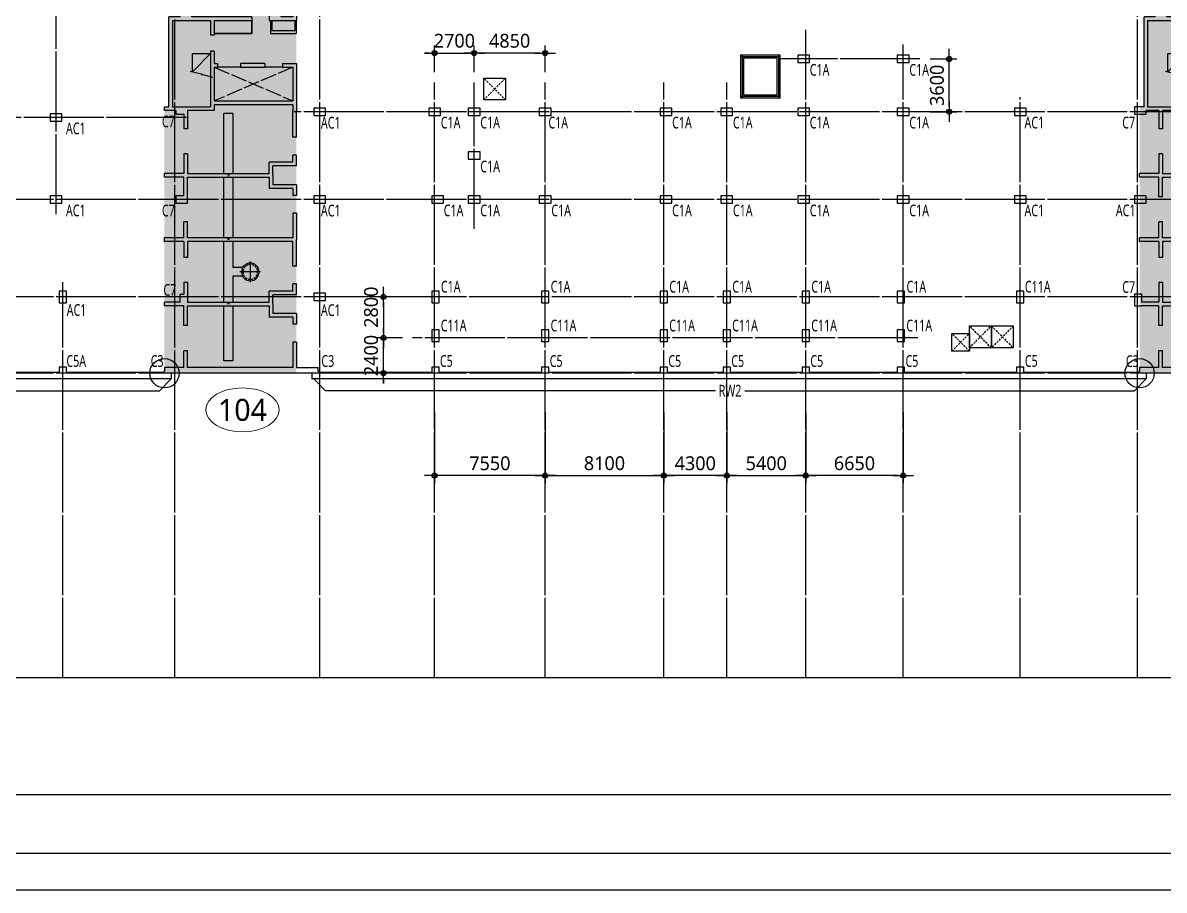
# Model space of a CAD drawing. Header units: millimetres. Extents: x 231380 to 990673, y -319231 to 132826.
# Drawn here: x 838818 to 916770, y -91174 to -31945 of the extents above; entities that cross this region are included whole.
import ezdxf
from ezdxf.enums import TextEntityAlignment as Align

# ---------------------------------------------------------------- set-up
doc = ezdxf.new("R2010")
doc.units = ezdxf.units.MM
doc.header["$LTSCALE"] = 91
for name, pattern in [('XS-지하주차장$0$CEN', [62, 60, -1, 0, -1]), ('XS-지하주차장$0$DDOT', [14, 12, -1, 0, -1]), ('XS-지하주차장$0$HID', [2.3, 1.5, -0.8])]:
    doc.linetypes.add(name, pattern=pattern)
doc.layers.get('Defpoints').update_dxf_attribs({"color": 145})
for name, color, linetype in [('252', 252, 'Continuous'), ('DIM', 7, 'Continuous'), ('LEADER', 7, 'Continuous'), ('NAME-C', 1, 'Continuous'), ('NAME-W', 2, 'Continuous'), ('XS-지하주차장$0$CEN-P', 14, 'XS-지하주차장$0$CEN'), ('XS-지하주차장$0$COL', 2, 'Continuous'), ('XS-지하주차장$0$EL7', 7, 'Continuous'), ('XS-지하주차장$0$FP-CORE', 8, 'Continuous'), ('XS-지하주차장$0$OPEN', 9, 'XS-지하주차장$0$DDOT'), ('XS-지하주차장$0$STEEL', 9, 'Continuous'), ('XS-지하주차장$0$W1', 2, 'Continuous'), ('XS-지하주차장$0$W2', 9, 'Continuous'), ('XS-지하주차장$0$집수정', 21, 'Continuous'), ('XS-지하주차장$0$집수정-영구', 1, 'Continuous'), ('XS-지하주차장$0$집수정-우수', 6, 'Continuous'), ('XS-지하주차장$0$집수정-주동', 21, 'Continuous'), ('XS-지하주차장$0$트렌치-주동', 21, 'Continuous')]:
    doc.layers.add(name, color=color, linetype=linetype)
for name, color, linetype, plot in [('DEFPOINT', 144, 'Continuous', False), ('XS-지하주차장$0$DEFPOINT', 144, 'Continuous', False), ('XS-지하주차장$0$POINT', 165, 'Continuous', False)]:
    doc.layers.add(name, color=color, linetype=linetype, plot=plot)
doc.layers.add('TEXT', color=3, linetype='Continuous', lineweight=9)
doc.styles.add('XS-지하주차장$0$맑은고딕', font='malgun.ttf')
doc.styles.add('맑은고딕', font='malgun.ttf')
doc.dimstyles.new('DIM_350', dxfattribs={"dimscale": 350, "dimtxt": 2.7, "dimasz": 1, "dimexe": 1.5, "dimexo": 2, "dimgap": 1, "dimtad": 1, "dimdec": 0, "dimzin": 0, "dimdsep": 46, "dimtxsty": '맑은고딕', "dimblk1": 'DIMDOT', "dimblk2": 'DIMDOT', "dimsah": 1, "dimcen": 0.09, "dimdle": 2, "dimclrd": 7, "dimclre": 7, "dimclrt": 3, "dimadec": 0, "dimazin": 0, "dimtfac": 1, "dimtdec": 0, "dimtix": 1, "dimtmove": 2, "dimatfit": 3, "dimldrblk": 'DIMDOT', "dimfxl": 0, "dimtolj": 1, "dimtzin": 0, "dimarcsym": 0})

# ---------------------------------------------------------------- blocks, each defined once
blk = doc.blocks.new('DIMDOT')
at = {"layer": 'DIM', "linetype": 'Continuous'}
blk.add_line((-2, 0), (2, 0), dxfattribs=at)
for radius in [0.5, 0.25]:
    blk.add_circle((0, 0), radius, dxfattribs=at)
blk = doc.blocks.new('*D343')
at = {"layer": 'Defpoints', "color": 0, "transparency": 16777216}
for p in [(874493, -57864), (882593, -57864), (882593, -62864)]:
    blk.add_point(p, dxfattribs=at)
at = {"layer": 'DIM', "color": 7, "lineweight": -2, "transparency": 16777216}
for p, q in [((874493, -58564), (874493, -63389)), ((882593, -58564), (882593, -63389)), ((874843, -62864), (882243, -62864))]:
    blk.add_line(p, q, dxfattribs=at)
at = {"layer": 'DIM', "color": 7, "lineweight": -2, "transparency": 16777216, "xscale": 350, "yscale": 350, "zscale": 350, "rotation": 180}
blk.add_blockref('DIMDOT', (874493, -62864), dxfattribs=at)
at = {"layer": 'DIM', "color": 7, "lineweight": -2, "transparency": 16777216, "xscale": 350, "yscale": 350, "zscale": 350}
blk.add_blockref('DIMDOT', (882593, -62864), dxfattribs=at)
at = {"layer": 'DIM', "color": 3, "transparency": 16777216, "insert": (878543, -62023), "char_height": 945, "attachment_point": 5, "style": '맑은고딕'}
blk.add_mtext('\\A1;8100', dxfattribs=at)
blk = doc.blocks.new('*D344')
at = {"layer": 'Defpoints', "color": 0, "transparency": 16777216}
for p in [(866943, -57864), (874493, -57864), (866943, -62864)]:
    blk.add_point(p, dxfattribs=at)
at = {"layer": 'DIM', "color": 7, "lineweight": -2, "transparency": 16777216}
for p, q in [((866943, -58564), (866943, -63389)), ((874493, -58564), (874493, -63389)), ((874143, -62864), (867293, -62864))]:
    blk.add_line(p, q, dxfattribs=at)
at = {"layer": 'DIM', "color": 7, "lineweight": -2, "transparency": 16777216, "xscale": 350, "yscale": 350, "zscale": 350}
for p, rotation in [((866943, -62864), 179.9999999933299), ((874493, -62864), 359.9999999933299)]:
    blk.add_blockref('DIMDOT', p, dxfattribs=dict(at, rotation=rotation))
at = {"layer": 'DIM', "color": 3, "transparency": 16777216, "insert": (870718, -62026), "char_height": 945, "attachment_point": 5, "rotation": 360, "style": '맑은고딕'}
blk.add_mtext('\\A1;7550', dxfattribs=at)
blk = doc.blocks.new('*D345')
at = {"layer": 'Defpoints', "color": 0, "transparency": 16777216}
for p in [(882593, -57864), (886893, -57864), (882593, -62864)]:
    blk.add_point(p, dxfattribs=at)
at = {"layer": 'DIM', "color": 7, "lineweight": -2, "transparency": 16777216}
for p, q in [((882593, -58564), (882593, -63389)), ((886893, -58564), (886893, -63389)), ((886543, -62864), (882943, -62864))]:
    blk.add_line(p, q, dxfattribs=at)
at = {"layer": 'DIM', "color": 7, "lineweight": -2, "transparency": 16777216, "xscale": 350, "yscale": 350, "zscale": 350, "rotation": 180}
blk.add_blockref('DIMDOT', (882593, -62864), dxfattribs=at)
at = {"layer": 'DIM', "color": 7, "lineweight": -2, "transparency": 16777216, "xscale": 350, "yscale": 350, "zscale": 350}
blk.add_blockref('DIMDOT', (886893, -62864), dxfattribs=at)
at = {"layer": 'DIM', "color": 3, "transparency": 16777216, "insert": (884743, -62026), "char_height": 945, "attachment_point": 5, "style": '맑은고딕'}
blk.add_mtext('\\A1;4300', dxfattribs=at)
blk = doc.blocks.new('*D346')
at = {"layer": 'Defpoints', "color": 0, "transparency": 16777216}
for p in [(886893, -57864), (892293, -57864), (892293, -62864)]:
    blk.add_point(p, dxfattribs=at)
at = {"layer": 'DIM', "color": 7, "lineweight": -2, "transparency": 16777216}
for p, q in [((886893, -58564), (886893, -63389)), ((892293, -58564), (892293, -63389)), ((887243, -62864), (891943, -62864))]:
    blk.add_line(p, q, dxfattribs=at)
at = {"layer": 'DIM', "color": 7, "lineweight": -2, "transparency": 16777216, "xscale": 350, "yscale": 350, "zscale": 350, "rotation": 180}
blk.add_blockref('DIMDOT', (886893, -62864), dxfattribs=at)
at = {"layer": 'DIM', "color": 7, "lineweight": -2, "transparency": 16777216, "xscale": 350, "yscale": 350, "zscale": 350}
blk.add_blockref('DIMDOT', (892293, -62864), dxfattribs=at)
at = {"layer": 'DIM', "color": 3, "transparency": 16777216, "insert": (889593, -62026), "char_height": 945, "attachment_point": 5, "style": '맑은고딕'}
blk.add_mtext('\\A1;5400', dxfattribs=at)
blk = doc.blocks.new('*D347')
at = {"layer": 'Defpoints', "color": 0, "transparency": 16777216}
for p in [(892293, -57864), (898943, -57864), (892293, -62864)]:
    blk.add_point(p, dxfattribs=at)
at = {"layer": 'DIM', "color": 7, "lineweight": -2, "transparency": 16777216}
for p, q in [((892293, -58564), (892293, -63389)), ((898943, -58564), (898943, -63389)), ((898593, -62864), (892643, -62864))]:
    blk.add_line(p, q, dxfattribs=at)
at = {"layer": 'DIM', "color": 7, "lineweight": -2, "transparency": 16777216, "xscale": 350, "yscale": 350, "zscale": 350, "rotation": 180}
blk.add_blockref('DIMDOT', (892293, -62864), dxfattribs=at)
at = {"layer": 'DIM', "color": 7, "lineweight": -2, "transparency": 16777216, "xscale": 350, "yscale": 350, "zscale": 350}
blk.add_blockref('DIMDOT', (898943, -62864), dxfattribs=at)
at = {"layer": 'DIM', "color": 3, "transparency": 16777216, "insert": (895618, -62026), "char_height": 945, "attachment_point": 5, "style": '맑은고딕'}
blk.add_mtext('\\A1;6650', dxfattribs=at)
blk = doc.blocks.new('*D356')
at = {"layer": 'Defpoints', "color": 0, "transparency": 16777216}
for p in [(869643, -34014), (866943, -36014), (869643, -36014)]:
    blk.add_point(p, dxfattribs=at)
at = {"layer": 'DIM', "color": 7, "lineweight": -2, "transparency": 16777216}
for p, q in [((866943, -35314), (866943, -33489)), ((869643, -35314), (869643, -33489)), ((866593, -34014), (866243, -34014)), ((866943, -34014), (869643, -34014)), ((869993, -34014), (870343, -34014))]:
    blk.add_line(p, q, dxfattribs=at)
at = {"layer": 'DIM', "color": 7, "lineweight": -2, "transparency": 16777216, "xscale": 350, "yscale": 350, "zscale": 350}
blk.add_blockref('DIMDOT', (866943, -34014), dxfattribs=at)
at = {"layer": 'DIM', "color": 7, "lineweight": -2, "transparency": 16777216, "xscale": 350, "yscale": 350, "zscale": 350, "rotation": 180}
blk.add_blockref('DIMDOT', (869643, -34014), dxfattribs=at)
at = {"layer": 'DIM', "color": 3, "transparency": 16777216, "insert": (868293, -33176), "char_height": 945, "attachment_point": 5, "style": '맑은고딕'}
blk.add_mtext('\\A1;2700', dxfattribs=at)
blk = doc.blocks.new('*D357')
at = {"layer": 'Defpoints', "color": 0, "transparency": 16777216}
for p in [(869643, -34014), (869643, -36014), (874493, -36014)]:
    blk.add_point(p, dxfattribs=at)
at = {"layer": 'DIM', "color": 7, "lineweight": -2, "transparency": 16777216}
for p, q in [((869643, -35314), (869643, -33489)), ((874493, -35314), (874493, -33489)), ((874143, -34014), (869993, -34014))]:
    blk.add_line(p, q, dxfattribs=at)
at = {"layer": 'DIM', "color": 7, "lineweight": -2, "transparency": 16777216, "xscale": 350, "yscale": 350, "zscale": 350}
for p, rotation in [((869643, -34014), 180.0000000066701), ((874493, -34014), 6.670104468753379e-09)]:
    blk.add_blockref('DIMDOT', p, dxfattribs=dict(at, rotation=rotation))
at = {"layer": 'DIM', "color": 3, "transparency": 16777216, "insert": (872068, -33176), "char_height": 945, "attachment_point": 5, "rotation": 0, "style": '맑은고딕'}
blk.add_mtext('\\A1;4850', dxfattribs=at)
blk = doc.blocks.new('*D358')
at = {"layer": 'Defpoints', "color": 0, "transparency": 16777216}
for p in [(900093, -34414), (902093, -34414), (900093, -38014)]:
    blk.add_point(p, dxfattribs=at)
at = {"layer": 'DIM', "color": 7, "lineweight": -2, "transparency": 16777216}
for p, q in [((900793, -34414), (902618, -34414)), ((902093, -37664), (902093, -34764)), ((900793, -38014), (902618, -38014))]:
    blk.add_line(p, q, dxfattribs=at)
at = {"layer": 'DIM', "color": 7, "lineweight": -2, "transparency": 16777216, "xscale": 350, "yscale": 350, "zscale": 350}
for p, rotation in [((902093, -34414), 90), ((902093, -38014), 270)]:
    blk.add_blockref('DIMDOT', p, dxfattribs=dict(at, rotation=rotation))
at = {"layer": 'DIM', "color": 3, "transparency": 16777216, "insert": (901254, -36214), "char_height": 945, "attachment_point": 5, "rotation": 90, "style": '맑은고딕'}
blk.add_mtext('\\A1;3600', dxfattribs=at)
blk = doc.blocks.new('*D378')
at = {"layer": 'Defpoints', "color": 0, "transparency": 16777216}
for p in [(865443, -50664), (863443, -53464), (865443, -53464)]:
    blk.add_point(p, dxfattribs=at)
at = {"layer": 'DIM', "color": 7, "lineweight": -2, "transparency": 16777216}
for p, q in [((864743, -50664), (862918, -50664)), ((863443, -51014), (863443, -53114)), ((864743, -53464), (862918, -53464))]:
    blk.add_line(p, q, dxfattribs=at)
at = {"layer": 'DIM', "color": 7, "lineweight": -2, "transparency": 16777216, "xscale": 350, "yscale": 350, "zscale": 350}
for p, rotation in [((863443, -50664), 90), ((863443, -53464), 270)]:
    blk.add_blockref('DIMDOT', p, dxfattribs=dict(at, rotation=rotation))
at = {"layer": 'DIM', "color": 3, "transparency": 16777216, "insert": (862604, -51364), "char_height": 945, "attachment_point": 5, "rotation": 90, "style": '맑은고딕'}
blk.add_mtext('\\A1;2800', dxfattribs=at)
blk = doc.blocks.new('*D379')
at = {"layer": 'Defpoints', "color": 0, "transparency": 16777216}
for p in [(863443, -53464), (865443, -53464), (865443, -55864)]:
    blk.add_point(p, dxfattribs=at)
at = {"layer": 'DIM', "color": 7, "lineweight": -2, "transparency": 16777216}
for p, q in [((863443, -53114), (863443, -52764)), ((864743, -53464), (862918, -53464)), ((863443, -55864), (863443, -53464)), ((864743, -55864), (862918, -55864)), ((863443, -56214), (863443, -56564))]:
    blk.add_line(p, q, dxfattribs=at)
at = {"layer": 'DIM', "color": 7, "lineweight": -2, "transparency": 16777216, "xscale": 350, "yscale": 350, "zscale": 350}
for p, rotation in [((863443, -53464), 270), ((863443, -55864), 90)]:
    blk.add_blockref('DIMDOT', p, dxfattribs=dict(at, rotation=rotation))
at = {"layer": 'DIM', "color": 3, "transparency": 16777216, "insert": (862604, -54664), "char_height": 945, "attachment_point": 5, "rotation": 90, "style": '맑은고딕'}
blk.add_mtext('\\A1;2400', dxfattribs=at)
blk = doc.blocks.new('XS-지하주차장$0$집수정-주동')
at = {"layer": 'XS-지하주차장$0$집수정-주동'}
for p, q in [((707, 0), (-707, 0)), ((0, 707), (0, -707))]:
    blk.add_line(p, q, dxfattribs=at)
blk.add_circle((0, 0), 600, dxfattribs=at)
at = {"layer": 'XS-지하주차장$0$집수정-주동', "linetype": 'XS-지하주차장$0$HID'}
blk.add_circle((0, 0), 500, dxfattribs=at)
blk = doc.blocks.new('XS-지하주차장$0$B2-4')
at = {"layer": 'XS-지하주차장$0$EL7'}
for p, q in [((27795, 7755), (27795, 6565)), ((27795, 4900), (27795, 3330))]:
    blk.add_line(p, q, dxfattribs=at)
at = {"layer": 'XS-지하주차장$0$FP-CORE'}
for p, q in [((26850, 1617), (26850, 2850)), ((26850, 2850), (28115, 1617)), ((28115, 1617), (26850, 1617))]:
    blk.add_line(p, q, dxfattribs=at)
blk.add_lwpolyline([(28487, 3006), (28286, 2258), (28330, 2246), (28230, 2221), (28274, 2210), (28073, 1461)], dxfattribs=at)
at = {"layer": 'XS-지하주차장$0$OPEN'}
for p, q in [((27795, 3100), (30095, 8465)), ((27795, 8465), (30095, 3100))]:
    blk.add_line(p, q, dxfattribs=at)
at = {"layer": 'XS-지하주차장$0$STEEL'}
for p, q in [((24595, 5665), (25495, 5665)), ((24595, 5635), (25465, 5635)), ((25465, 3100), (25465, 5635)), ((25495, 3100), (25495, 5665))]:
    blk.add_line(p, q, dxfattribs=at)
at = {"layer": 'XS-지하주차장$0$W1'}
for p, q in [((250, 10205), (0, 10205)), ((0, 10205), (0, 0)), ((250, 8715), (250, 10205)), ((48290, 8715), (48290, 10205)), ((48580, 10205), (48290, 10205)), ((48690, 9755), (48690, 150)), ((1075, 8715), (250, 8715)), ((1075, 8715), (1075, 8465)), ((3025, 8715), (2295, 8715)), ((2295, 8715), (2295, 8465)), ((3025, 8715), (3025, 7675)), ((5615, 8715), (6345, 8715)), ((5615, 8715), (5615, 7675)), ((6345, 8715), (6345, 8465)), ((7565, 8715), (8320, 8715)), ((7565, 8715), (7565, 8465)), ((9075, 8715), (8320, 8715)), ((9075, 8715), (9075, 8465)), ((11025, 8715), (10295, 8715)), ((10295, 8715), (10295, 8465)), ((11025, 8715), (11025, 7675)), ((13615, 8715), (14345, 8715)), ((13615, 8715), (13615, 7675)), ((14345, 8715), (14345, 8465)), ((15565, 8715), (16320, 8715)), ((15565, 8715), (15565, 8465)), ((17075, 8715), (16320, 8715)), ((17075, 8715), (17075, 8465)), ((19025, 8715), (18295, 8715)), ((18295, 8715), (18295, 8465)), ((19025, 8715), (19025, 7675)), ((21615, 8715), (22345, 8715)), ((21615, 8715), (21615, 7675)), ((22345, 8715), (22345, 8465)), ((23565, 8715), (24595, 8715)), ((23565, 8715), (23565, 8465)), ((24595, 6875), (24595, 8715)), ((27545, 8715), (30745, 8715)), ((27545, 7755), (27545, 8715)), ((32575, 8715), (30745, 8715)), ((32575, 8715), (32575, 8465)), ((34525, 8715), (33795, 8715)), ((33795, 8715), (33795, 8465)), ((34525, 8715), (34525, 7105)), ((35815, 8715), (36545, 8715)), ((35815, 8715), (35815, 7105)), ((36545, 8715), (36545, 8465)), ((37765, 8715), (39570, 8715)), ((37765, 8715), (37765, 8465)), ((41375, 8715), (39570, 8715)), ((41375, 8715), (41375, 8465)), ((43325, 8715), (42595, 8715)), ((42595, 8715), (42595, 8465)), ((43325, 8715), (43325, 7105)), ((44615, 8715), (45345, 8715)), ((44615, 8715), (44615, 7105)), ((45345, 8715), (45345, 8465)), ((46565, 8715), (48290, 8715)), ((46565, 8715), (46565, 8465)), ((1075, 8465), (250, 8465)), ((250, 8465), (250, 6350)), ((2775, 8465), (2295, 8465)), ((2775, 8465), (2775, 7425)), ((5865, 8465), (6345, 8465)), ((5865, 8465), (5865, 7425)), ((7565, 8465), (8195, 8465)), ((8195, 8465), (8195, 6350)), ((8445, 8465), (8445, 5550)), ((9075, 8465), (8445, 8465)), ((10775, 8465), (10295, 8465)), ((10775, 8465), (10775, 7425)), ((13865, 8465), (14345, 8465)), ((13865, 8465), (13865, 7425)), ((15565, 8465), (16195, 8465)), ((16195, 8465), (16195, 5550)), ((16445, 8465), (16445, 7675)), ((17075, 8465), (16445, 8465)), ((18775, 8465), (18295, 8465)), ((18775, 8465), (18775, 7425)), ((21865, 8465), (22345, 8465)), ((21865, 8465), (21865, 7425)), ((23565, 8465), (24345, 8465)), ((24345, 8465), (24345, 7675)), ((27795, 8465), (30095, 8465)), ((27795, 7755), (27795, 8465)), ((30095, 3100), (30095, 8465)), ((30345, 3100), (30345, 8465)), ((30345, 8465), (30745, 8465)), ((32575, 8465), (30745, 8465)), ((34275, 8465), (33795, 8465)), ((34275, 8465), (34275, 6855)), ((36065, 8465), (36545, 8465)), ((36065, 8465), (36065, 6855)), ((37765, 8465), (39445, 8465)), ((39445, 8465), (39445, 1265)), ((39695, 8465), (39695, 1265)), ((41375, 8465), (39695, 8465)), ((43075, 8465), (42595, 8465)), ((43075, 8465), (43075, 6855)), ((44865, 8465), (45345, 8465)), ((44865, 8465), (44865, 6855)), ((46565, 8465), (48290, 8465)), ((48290, 8465), (48290, 1265)), ((4195, 7425), (2775, 7425)), ((4320, 7675), (3025, 7675)), ((4195, 5550), (4195, 7425)), ((4320, 7675), (5615, 7675)), ((4445, 7425), (5865, 7425)), ((4445, 6350), (4445, 7425)), ((12195, 7425), (10775, 7425)), ((12320, 7675), (11025, 7675)), ((12195, 6350), (12195, 7425)), ((12320, 7675), (13615, 7675)), ((12445, 6350), (12445, 7425)), ((12445, 7425), (13865, 7425)), ((16445, 7675), (17075, 7675)), ((17075, 7675), (17075, 5550)), ((20195, 7425), (18775, 7425)), ((20320, 7675), (19025, 7675)), ((20195, 6875), (20195, 7425)), ((20320, 7675), (21615, 7675)), ((20995, 7425), (21865, 7425)), ((20995, 7425), (20995, 6875)), ((24345, 7675), (23795, 7675)), ((23795, 7675), (23795, 6875)), ((27545, 7755), (27795, 7755)), ((35170, 7105), (34525, 7105)), ((35170, 7105), (35815, 7105)), ((43970, 7105), (43325, 7105)), ((43970, 7105), (44615, 7105)), ((800, 6350), (250, 6350)), ((800, 6350), (800, 5550)), ((4995, 6350), (4445, 6350)), ((4995, 6350), (4995, 5550)), ((7645, 6350), (8195, 6350)), ((7645, 6350), (7645, 5550)), ((11920, 6350), (12195, 6350)), ((11920, 5550), (11920, 6350)), ((12445, 6350), (12720, 6350)), ((12720, 6350), (12720, 5550)), ((20195, 6875), (20995, 6875)), ((24595, 6875), (23795, 6875)), ((27545, 6565), (27545, 4900)), ((27545, 6565), (27795, 6565)), ((27795, 4900), (27795, 6565)), ((35045, 6855), (34275, 6855)), ((35045, 1265), (35045, 6855)), ((35295, 1265), (35295, 6855)), ((35295, 6855), (36065, 6855)), ((43845, 6855), (43075, 6855)), ((43845, 1265), (43845, 6855)), ((44095, 1265), (44095, 6855)), ((44095, 6855), (44865, 6855)), ((250, 5550), (250, 1565)), ((800, 5550), (250, 5550)), ((4995, 5550), (4195, 5550)), ((7645, 5550), (8445, 5550)), ((11920, 5550), (12720, 5550)), ((16195, 5550), (17075, 5550)), ((24345, 5665), (24345, 1565)), ((24345, 5665), (24595, 5665)), ((24595, 3100), (24595, 5665)), ((27545, 4900), (27795, 4900)), ((27545, 3330), (27795, 3330)), ((27545, 3100), (27545, 3330)), ((27795, 3100), (27795, 3330)), ((24595, 3100), (25595, 3100)), ((24595, 250), (24595, 2850)), ((24595, 2850), (25595, 2850)), ((25595, 3100), (25595, 2850)), ((26705, 3100), (27545, 3100)), ((26705, 3100), (26705, 2850)), ((26705, 2850), (30495, 2850)), ((27795, 3100), (30095, 3100)), ((30345, 3100), (30745, 3100)), ((30495, 250), (30495, 2850)), ((30745, 3100), (30745, 1265)), ((800, 1565), (250, 1565)), ((800, 1565), (800, 765)), ((4995, 1565), (4195, 1565)), ((4195, 1565), (4195, 0)), ((4995, 1565), (4995, 765)), ((8445, 1565), (7645, 1565)), ((7645, 1565), (7645, 765)), ((8445, 1565), (8445, 0)), ((12720, 1565), (11920, 1565)), ((11920, 1565), (11920, 765)), ((12720, 1565), (12720, 765)), ((16995, 1565), (16195, 1565)), ((16195, 1565), (16195, 0)), ((16995, 1565), (16995, 765)), ((20995, 1565), (20195, 1565)), ((20195, 1565), (20195, 0)), ((20995, 1565), (20995, 765)), ((24345, 1565), (23795, 1565)), ((23795, 1565), (23795, 765)), ((30745, 1265), (31990, 1265)), ((30995, 1015), (31990, 1015)), ((31990, 1265), (31990, 1015)), ((33700, 1265), (35045, 1265)), ((33700, 1265), (33700, 1015)), ((33700, 1015), (35045, 1015)), ((35045, 1015), (35045, -300)), ((36580, 1265), (35295, 1265)), ((36580, 1015), (35295, 1015)), ((35295, 1015), (35295, -300)), ((39445, 1265), (38350, 1265)), ((38350, 1265), (38350, 1015)), ((39445, 1015), (38350, 1015)), ((39445, 1015), (39445, -300)), ((39695, 1265), (40790, 1265)), ((39695, 1015), (39695, -300)), ((39695, 1015), (40790, 1015)), ((40790, 1265), (40790, 1015)), ((42500, 1265), (43845, 1265)), ((42500, 1265), (42500, 1015)), ((42500, 1015), (43295, 1015)), ((45440, 1265), (44095, 1265)), ((45440, 1015), (44095, 1015)), ((44095, 1015), (44095, -300)), ((45440, 1265), (45440, 1015)), ((48290, 1265), (47150, 1265)), ((47150, 1265), (47150, 1015)), ((48290, 1015), (47150, 1015)), ((48290, 1015), (48290, -300)), ((250, 0), (0, 0)), ((800, 765), (250, 765)), ((250, 765), (250, 0)), ((4445, 0), (4195, 0)), ((4995, 765), (4445, 765)), ((4445, 765), (4445, 0)), ((8195, 765), (7645, 765)), ((8195, 765), (8195, 0)), ((11920, 765), (12195, 765)), ((12195, 765), (12195, 0)), ((12445, 0), (12195, 0)), ((12720, 765), (12445, 765)), ((12445, 765), (12445, 0)), ((16445, 765), (16445, 0)), ((16445, 765), (16995, 765)), ((20445, 0), (20195, 0)), ((20995, 765), (20445, 765)), ((20445, 765), (20445, 0)), ((24345, 765), (23795, 765)), ((24345, 765), (24345, 0)), ((24595, 250), (30495, 250)), ((30745, 465), (30745, -300)), ((43845, 765), (43845, -300)), ((8195, 0), (8445, 0)), ((16195, 0), (16445, 0)), ((30495, 0), (24345, 0)), ((30495, -300), (30495, 0)), ((30745, -300), (30495, -300)), ((35295, -300), (35045, -300)), ((39695, -300), (39445, -300)), ((44095, -300), (43845, -300)), ((48290, -300), (48580, -300))]:
    blk.add_line(p, q, dxfattribs=at)
at = {"layer": 'XS-지하주차장$0$W2'}
for p, q in [((24595, 8700), (25480, 8700)), ((24595, 8610), (25290, 8610)), ((25290, 7025), (25290, 8610)), ((25480, 6935), (25480, 8700)), ((24595, 7025), (25290, 7025)), ((24595, 6935), (25480, 6935))]:
    blk.add_line(p, q, dxfattribs=at)
at = {"layer": 'XS-지하주차장$0$트렌치-주동'}
for p, q in [((41470, 5040), (41470, 4360)), ((42070, 5040), (42070, 4360)), ((30945, 4360), (35045, 4360)), ((30945, 4360), (30945, 3760)), ((35295, 4360), (39445, 4360)), ((39695, 4360), (41470, 4360)), ((42070, 4360), (43845, 4360)), ((44095, 4360), (47840, 4360)), ((47840, 4360), (47840, 3760)), ((35045, 3760), (30945, 3760)), ((39445, 3760), (35295, 3760)), ((43845, 3760), (39695, 3760)), ((47840, 3760), (44095, 3760))]:
    blk.add_line(p, q, dxfattribs=at)
at = {"layer": 'XS-지하주차장$0$트렌치-주동', "linetype": 'XS-지하주차장$0$HID'}
for p, q in [((35045, 4085), (35295, 4085)), ((35045, 4035), (35295, 4035)), ((39445, 4085), (39695, 4085)), ((39445, 4035), (39695, 4035)), ((43845, 4085), (44095, 4085)), ((43845, 4035), (44095, 4035))]:
    blk.add_line(p, q, dxfattribs=at)
at = {"layer": 'XS-지하주차장$0$집수정-주동', "xscale": -1}
blk.add_blockref('XS-지하주차장$0$집수정-주동', (41770, 5560), dxfattribs=at)
at = {"layer": 'XS-지하주차장$0$DEFPOINT', "color": 1, "style": 'XS-지하주차장$0$맑은고딕', "width": 0.8}
for s, p in [('800X800', (20595, 6975)), ('800X800', (24195, 6975)), ('800X800', (525, 5650)), ('800X800', (4595, 5650)), ('800X800', (8045, 5650)), ('800X800', (12320, 5650)), ('880X2125', (16635, 5650)), ('800X800', (525, 1465)), ('800X800', (4595, 1465)), ('800X800', (8045, 1465)), ('800X800', (12320, 1465)), ('800X800', (16595, 1465)), ('800X800', (20595, 1465)), ('800X800', (24070, 1465))]:
    blk.add_text(s, height=50, dxfattribs=at).set_placement(p, align=Align.MIDDLE_CENTER)
blk = doc.blocks.new('XS-지하주차장$0$B2-5')
at = {"layer": 'XS-지하주차장$0$EL7'}
for p, q in [((27795, 6565), (27795, 7755)), ((27795, 3330), (27795, 4900))]:
    blk.add_line(p, q, dxfattribs=at)
at = {"layer": 'XS-지하주차장$0$FP-CORE'}
for p, q in [((26850, 1617), (26850, 2850)), ((26850, 2850), (28115, 1617)), ((28115, 1617), (26850, 1617))]:
    blk.add_line(p, q, dxfattribs=at)
blk.add_lwpolyline([(28487, 3006), (28286, 2258), (28330, 2246), (28230, 2221), (28274, 2210), (28073, 1461)], dxfattribs=at)
at = {"layer": 'XS-지하주차장$0$OPEN'}
for p, q in [((27795, 8465), (30095, 3100)), ((27795, 3100), (30095, 8465))]:
    blk.add_line(p, q, dxfattribs=at)
at = {"layer": 'XS-지하주차장$0$STEEL'}
for p, q in [((24595, 5665), (25495, 5665)), ((24595, 5635), (25465, 5635)), ((25465, 3100), (25465, 5635)), ((25495, 3100), (25495, 5665))]:
    blk.add_line(p, q, dxfattribs=at)
at = {"layer": 'XS-지하주차장$0$W1'}
for p, q in [((44415, 10205), (44415, 11555)), ((48690, 11555), (44415, 11555)), ((44815, 9805), (44815, 11155)), ((48290, 11155), (44815, 11155)), ((48290, 8715), (48290, 11155)), ((48690, 11555), (48690, 150)), ((6680, 10205), (0, 10205)), ((14780, 10205), (7180, 10205)), ((21930, 10205), (15280, 10205)), ((44415, 10205), (22430, 10205)), ((0, 10005), (0, 0)), ((21930, 9955), (250, 9955)), ((250, 8715), (250, 9955)), ((21930, 9805), (21930, 9955)), ((44815, 9805), (21930, 9805)), ((1075, 8715), (250, 8715)), ((1075, 8715), (1075, 8465)), ((3025, 8715), (2295, 8715)), ((2295, 8715), (2295, 8465)), ((3025, 8715), (3025, 7675)), ((5615, 8715), (6345, 8715)), ((5615, 8715), (5615, 7675)), ((6345, 8715), (6345, 8465)), ((7565, 8715), (8320, 8715)), ((7565, 8715), (7565, 8465)), ((9075, 8715), (8320, 8715)), ((9075, 8715), (9075, 8465)), ((11025, 8715), (10295, 8715)), ((10295, 8715), (10295, 8465)), ((11025, 8715), (11025, 7675)), ((13615, 8715), (14345, 8715)), ((13615, 8715), (13615, 7675)), ((14345, 8715), (14345, 8465)), ((15565, 8715), (16320, 8715)), ((15565, 8715), (15565, 8465)), ((17075, 8715), (16320, 8715)), ((17075, 8715), (17075, 8465)), ((19025, 8715), (18295, 8715)), ((18295, 8715), (18295, 8465)), ((19025, 8715), (19025, 7675)), ((21615, 8715), (22345, 8715)), ((21615, 8715), (21615, 7675)), ((22345, 8715), (22345, 8465)), ((23565, 8715), (24345, 8715)), ((23565, 8715), (23565, 8465)), ((24345, 8715), (24595, 8715)), ((24595, 6875), (24595, 8715)), ((27545, 8715), (30745, 8715)), ((27545, 7755), (27545, 8715)), ((32575, 8715), (30745, 8715)), ((32575, 8715), (32575, 8465)), ((34525, 8715), (33795, 8715)), ((33795, 8715), (33795, 8465)), ((34525, 8715), (34525, 7105)), ((35815, 8715), (36545, 8715)), ((35815, 8715), (35815, 7105)), ((36545, 8715), (36545, 8465)), ((37765, 8715), (39570, 8715)), ((37765, 8715), (37765, 8465)), ((41375, 8715), (39570, 8715)), ((41375, 8715), (41375, 8465)), ((43325, 8715), (42595, 8715)), ((42595, 8715), (42595, 8465)), ((43325, 8715), (43325, 7105)), ((44615, 8715), (45345, 8715)), ((44615, 8715), (44615, 7105)), ((45345, 8715), (45345, 8465)), ((46565, 8715), (48290, 8715)), ((46565, 8715), (46565, 8465)), ((1075, 8465), (250, 8465)), ((250, 8465), (250, 6350)), ((2775, 8465), (2295, 8465)), ((2775, 8465), (2775, 7425)), ((5865, 8465), (6345, 8465)), ((5865, 8465), (5865, 7425)), ((7565, 8465), (8195, 8465)), ((8195, 8465), (8195, 6350)), ((8445, 8465), (8445, 5550)), ((9075, 8465), (8445, 8465)), ((10775, 8465), (10295, 8465)), ((10775, 8465), (10775, 7425)), ((13865, 8465), (14345, 8465)), ((13865, 8465), (13865, 7425)), ((15565, 8465), (16195, 8465)), ((16195, 8465), (16195, 5550)), ((16445, 8465), (16445, 7675)), ((17075, 8465), (16445, 8465)), ((18775, 8465), (18295, 8465)), ((18775, 8465), (18775, 7425)), ((21865, 8465), (22345, 8465)), ((21865, 8465), (21865, 7425)), ((23565, 8465), (24345, 8465)), ((24345, 8465), (24345, 7675)), ((27795, 8465), (30095, 8465)), ((27795, 7755), (27795, 8465)), ((30095, 3100), (30095, 8465)), ((30345, 3100), (30345, 8465)), ((30345, 8465), (30745, 8465)), ((32575, 8465), (30745, 8465)), ((34275, 8465), (33795, 8465)), ((34275, 8465), (34275, 6855)), ((36065, 8465), (36545, 8465)), ((36065, 8465), (36065, 6855)), ((37765, 8465), (39445, 8465)), ((39445, 8465), (39445, 1265)), ((39695, 8465), (39695, 1265)), ((41375, 8465), (39695, 8465)), ((43075, 8465), (42595, 8465)), ((43075, 8465), (43075, 6855)), ((44865, 8465), (45345, 8465)), ((44865, 8465), (44865, 6855)), ((46565, 8465), (48290, 8465)), ((48290, 8465), (48290, 1265)), ((4195, 7425), (2775, 7425)), ((4320, 7675), (3025, 7675)), ((4195, 5550), (4195, 7425)), ((4320, 7675), (5615, 7675)), ((4445, 7425), (5865, 7425)), ((4445, 6350), (4445, 7425)), ((12195, 7425), (10775, 7425)), ((12320, 7675), (11025, 7675)), ((12195, 6350), (12195, 7425)), ((12320, 7675), (13615, 7675)), ((12445, 6350), (12445, 7425)), ((12445, 7425), (13865, 7425)), ((16445, 7675), (16995, 7675)), ((16995, 7675), (16995, 5550)), ((20195, 7425), (18775, 7425)), ((20320, 7675), (19025, 7675)), ((20195, 6875), (20195, 7425)), ((20320, 7675), (21615, 7675)), ((20995, 7425), (21865, 7425)), ((20995, 7425), (20995, 6875)), ((24345, 7675), (23795, 7675)), ((23795, 7675), (23795, 6875)), ((27545, 7755), (27795, 7755)), ((35170, 7105), (34525, 7105)), ((35170, 7105), (35815, 7105)), ((43970, 7105), (43325, 7105)), ((43970, 7105), (44615, 7105)), ((800, 6350), (250, 6350)), ((800, 6350), (800, 5550)), ((4995, 6350), (4445, 6350)), ((4995, 6350), (4995, 5550)), ((7645, 6350), (8195, 6350)), ((7645, 6350), (7645, 5550)), ((11920, 6350), (12195, 6350)), ((11920, 5550), (11920, 6350)), ((12445, 6350), (12720, 6350)), ((12720, 6350), (12720, 5550)), ((20195, 6875), (20995, 6875)), ((24595, 6875), (23795, 6875)), ((27545, 6565), (27545, 4900)), ((27545, 6565), (27795, 6565)), ((27795, 4900), (27795, 6565)), ((35045, 6855), (34275, 6855)), ((35045, 1265), (35045, 6855)), ((35295, 1265), (35295, 6855)), ((35295, 6855), (36065, 6855)), ((43845, 6855), (43075, 6855)), ((43845, 1265), (43845, 6855)), ((44095, 1265), (44095, 6855)), ((44095, 6855), (44865, 6855)), ((250, 5550), (250, 1565)), ((800, 5550), (250, 5550)), ((4995, 5550), (4195, 5550)), ((7645, 5550), (8445, 5550)), ((11920, 5550), (12720, 5550)), ((16195, 5550), (16995, 5550)), ((24345, 5665), (24345, 1565)), ((24345, 5665), (24595, 5665)), ((24595, 3100), (24595, 5665)), ((27545, 4900), (27795, 4900)), ((27545, 3330), (27795, 3330)), ((27545, 3100), (27545, 3330)), ((27795, 3100), (27795, 3330)), ((24595, 3100), (25595, 3100)), ((24595, 250), (24595, 2850)), ((24595, 2850), (25595, 2850)), ((25595, 3100), (25595, 2850)), ((26705, 3100), (27545, 3100)), ((26705, 3100), (26705, 2850)), ((26705, 2850), (30495, 2850)), ((27795, 3100), (30095, 3100)), ((30345, 3100), (30745, 3100)), ((30495, 250), (30495, 2850)), ((30745, 3100), (30745, 1265)), ((800, 1565), (250, 1565)), ((800, 1565), (800, 765)), ((4995, 1565), (4195, 1565)), ((4195, 1565), (4195, 150)), ((4995, 1565), (4995, 765)), ((8445, 1565), (7645, 1565)), ((7645, 1565), (7645, 765)), ((8445, 1565), (8445, 150)), ((12720, 1565), (11920, 1565)), ((11920, 1565), (11920, 765)), ((12720, 1565), (12720, 765)), ((16995, 1565), (16195, 1565)), ((16195, 1565), (16195, 150)), ((16995, 1565), (16995, 765)), ((20995, 1565), (20195, 1565)), ((20195, 1565), (20195, 0)), ((20995, 1565), (20995, 765)), ((24345, 1565), (23795, 1565)), ((23795, 1565), (23795, 765)), ((30745, 1265), (31990, 1265)), ((30745, 1015), (30745, 150)), ((30745, 1015), (31990, 1015)), ((31990, 1265), (31990, 1015)), ((33700, 1265), (35045, 1265)), ((33700, 1265), (33700, 1015)), ((33700, 1015), (35045, 1015)), ((35045, 1015), (35045, -300)), ((36640, 1265), (35295, 1265)), ((36640, 1015), (35295, 1015)), ((35295, 1015), (35295, -300)), ((36640, 1265), (36640, 1015)), ((39445, 1265), (38350, 1265)), ((38350, 1265), (38350, 1015)), ((39445, 1015), (38350, 1015)), ((39445, 1015), (39445, -300)), ((39695, 1265), (40790, 1265)), ((39695, 1015), (39695, -300)), ((39695, 1015), (40790, 1015)), ((40790, 1265), (40790, 1015)), ((42500, 1265), (43845, 1265)), ((42500, 1265), (42500, 1015)), ((42500, 1015), (43845, 1015)), ((43845, 1015), (43845, -150)), ((45440, 1265), (44095, 1265)), ((45440, 1015), (44095, 1015)), ((44095, 1015), (44095, -150)), ((45440, 1265), (45440, 1015)), ((48290, 1265), (47150, 1265)), ((47150, 1265), (47150, 1015)), ((48290, 1015), (47150, 1015)), ((48290, 1015), (48290, -300)), ((250, 0), (0, 0)), ((800, 765), (250, 765)), ((250, 765), (250, 0)), ((4995, 765), (4445, 765)), ((4445, 765), (4445, 150)), ((8195, 765), (7645, 765)), ((8195, 765), (8195, 150)), ((11920, 765), (12195, 765)), ((12195, 765), (12195, 150)), ((12720, 765), (12445, 765)), ((12445, 765), (12445, 150)), ((16445, 765), (16445, 150)), ((16445, 765), (16995, 765)), ((20445, 0), (20195, 0)), ((20995, 765), (20445, 765)), ((20445, 765), (20445, 0)), ((24345, 765), (23795, 765)), ((24345, 765), (24345, 0)), ((24595, 250), (30495, 250)), ((30495, 0), (24345, 0)), ((35295, -300), (35045, -300)), ((39695, -300), (39445, -300)), ((48290, -300), (48580, -300))]:
    blk.add_line(p, q, dxfattribs=at)
at = {"layer": 'XS-지하주차장$0$W2'}
for p, q in [((24595, 8700), (25480, 8700)), ((24595, 8610), (25290, 8610)), ((25290, 7025), (25290, 8610)), ((25480, 6935), (25480, 8700)), ((24595, 7025), (25290, 7025)), ((24595, 6935), (25480, 6935))]:
    blk.add_line(p, q, dxfattribs=at)
at = {"layer": 'XS-지하주차장$0$트렌치-주동'}
for p, q in [((41470, 5040), (41470, 4360)), ((42070, 5040), (42070, 4360)), ((30945, 4360), (35045, 4360)), ((30945, 4360), (30945, 3760)), ((35295, 4360), (39445, 4360)), ((39695, 4360), (41470, 4360)), ((42070, 4360), (43845, 4360)), ((44095, 4360), (47840, 4360)), ((47840, 4360), (47840, 3760)), ((35045, 3760), (30945, 3760)), ((39445, 3760), (35295, 3760)), ((43845, 3760), (39695, 3760)), ((47840, 3760), (44095, 3760))]:
    blk.add_line(p, q, dxfattribs=at)
at = {"layer": 'XS-지하주차장$0$트렌치-주동', "linetype": 'XS-지하주차장$0$HID'}
for p, q in [((35045, 4085), (35295, 4085)), ((35045, 4035), (35295, 4035)), ((39445, 4085), (39695, 4085)), ((39445, 4035), (39695, 4035)), ((43845, 4085), (44095, 4085)), ((43845, 4035), (44095, 4035))]:
    blk.add_line(p, q, dxfattribs=at)
at = {"layer": 'XS-지하주차장$0$집수정-주동', "xscale": -1}
blk.add_blockref('XS-지하주차장$0$집수정-주동', (41770, 5560), dxfattribs=at)
at = {"layer": 'XS-지하주차장$0$DEFPOINT', "color": 1, "style": 'XS-지하주차장$0$맑은고딕', "width": 0.8}
for s, p in [('800X800', (20595, 6975)), ('800X800', (24195, 6975)), ('800X800', (525, 5650)), ('800X800', (4595, 5650)), ('800X800', (8045, 5650)), ('800X800', (12320, 5650)), ('800X2125', (16595, 5650)), ('800X800', (525, 1465)), ('800X800', (4595, 1465)), ('800X800', (8045, 1465)), ('800X800', (12320, 1465)), ('800X800', (16595, 1465)), ('800X800', (20595, 1465)), ('800X800', (24070, 1465))]:
    blk.add_text(s, height=50, dxfattribs=at).set_placement(p, align=Align.MIDDLE_CENTER)
blk = doc.blocks.new('XS-지하주차장$0$집수정-1.5x1.5-영구')
at = {"layer": 'XS-지하주차장$0$집수정-영구', "linetype": 'XS-지하주차장$0$HID'}
for p, q in [((1500, 0), (0, 1500)), ((0, 0), (1500, 1500))]:
    blk.add_line(p, q, dxfattribs=at)
at = {"layer": 'XS-지하주차장$0$집수정-영구'}
blk.add_lwpolyline([(0, 0), (0, 1500), (1500, 1500), (1500, 0)], close=True, dxfattribs=at)
blk = doc.blocks.new('XS-지하주차장$0$집수정-1.2x1.2')
at = {"layer": 'XS-지하주차장$0$집수정'}
for p, q in [((0, 0), (0, 1200)), ((0, 1200), (1200, 1200)), ((1200, 1200), (1200, 0)), ((1200, 0), (0, 0))]:
    blk.add_line(p, q, dxfattribs=at)
at = {"layer": 'XS-지하주차장$0$집수정', "linetype": 'XS-지하주차장$0$HID'}
for p, q in [((0, 0), (1200, 1200)), ((0, 1200), (1200, 0))]:
    blk.add_line(p, q, dxfattribs=at)

msp = doc.modelspace()

# ---------------------------------------------------------------- hatches: boundary and pattern name
at = {"layer": '252'}
h = msp.add_hatch(color=256, dxfattribs=at)
h.dxf.hatch_style = 1
h.paths.add_polyline_path([(848792.6, -7184.2), (857507.6, -7184.2), (857507.6, -55874.2), (848492.6, -55874.2), (848492.6, -37679.2), (848792.6, -37679.2)])
h = msp.add_hatch(color=256, dxfattribs=at)
h.dxf.hatch_style = 1
h.paths.add_polyline_path([(915392.6, -7184.2), (925597.6, -7184.2), (925597.6, -51599.2), (926947.6, -51599.2), (926947.6, -55874.2), (915092.6, -55874.2), (915092.6, -37679.2), (915392.6, -37679.2)])

# ---------------------------------------------------------------- linework, layer by layer
at = {"layer": 'DEFPOINT'}
for points in [[(732192.6, 132825.8), (985172.6, 132825.8), (985172.6, -91174.2), (732192.6, -91174.2)], [(734692.6, 130325.8), (982672.6, 130325.8), (982672.6, -88674.2), (734692.6, -88674.2)], [(738692.6, 126325.8), (978672.6, 126325.8), (978672.6, -84674.2), (738692.6, -84674.2)]]:
    msp.add_lwpolyline(points, close=True, dxfattribs=at)
at = {"layer": 'LEADER'}
for points in [[(821820.1, -57064.2), (848142.6, -57064.2), (848942.6, -56264.2)], [(886120.1, -57064.2), (859497.6, -57064.2), (858697.6, -56264.2)], [(888120.1, -57064.2), (914742.6, -57064.2), (915542.6, -56264.2)]]:
    msp.add_lwpolyline(points, dxfattribs=at)
at = {"layer": 'TEXT'}
msp.add_ellipse((853820.1, -58374.2), major_axis=(2500, 0), ratio=0.6, dxfattribs=at)
at = {"layer": 'XS-지하주차장$0$CEN-P'}
for p, q in [((914942.6, -76674.2), (914942.6, 118325.8)), ((898942.6, -76674.2), (898942.6, -33414.2)), ((890542.6, -34264.2), (887842.6, -34264.2)), ((887942.6, -34164.2), (887942.6, -37064.2)), ((890442.6, -37064.2), (890442.6, -34164.2)), ((866942.6, -76674.2), (866942.6, -36014.2)), ((887842.6, -36964.2), (890542.6, -36964.2)), ((906942.6, -76674.2), (906942.6, -37014.2)), ((849992.6, -38414.2), (746692.6, -38414.2)), ((970672.6, -44014.2), (746692.6, -44014.2)), ((841542.6, -76674.2), (841542.6, -49664.2)), ((970672.6, -50664.2), (746692.6, -50664.2)), ((970672.6, -55864.2), (746692.6, -55864.2))]:
    msp.add_line(p, q, dxfattribs=at)
at = {"layer": 'XS-지하주차장$0$CEN-P', "color": 181}
for p, q in [((841092.6, -45014.2), (841092.6, -5014.2)), ((849192.6, -76674.2), (849192.6, -5014.2)), ((859092.6, -76674.2), (859092.6, -5014.2))]:
    msp.add_line(p, q, dxfattribs=at)
at = {"layer": 'XS-지하주차장$0$CEN-P', "color": 124}
for p, q in [((892292.6, -76674.2), (892292.6, -32414.2)), ((900092.6, -34414.2), (890442.6, -34414.2)), ((869642.6, -46014.2), (869642.6, -36014.2)), ((874492.6, -76674.2), (874492.6, -36014.2)), ((882592.6, -76674.2), (882592.6, -36014.2)), ((886892.6, -76674.2), (886892.6, -36014.2)), ((970672.6, -38014.2), (857322.6, -38014.2)), ((899942.6, -53464.2), (865442.6, -53464.2))]:
    msp.add_line(p, q, dxfattribs=at)
at = {"layer": 'XS-지하주차장$0$COL'}
for p, q in [((849257.6, -37929.2), (849257.6, -38179.2)), ((849257.6, -38179.2), (849807.6, -38179.2)), ((849807.6, -43764.2), (849257.6, -43764.2)), ((849257.6, -43764.2), (849257.6, -44264.2)), ((849257.6, -44264.2), (850057.6, -44264.2)), ((850057.6, -44264.2), (850057.6, -43764.2)), ((849557.6, -51029.2), (849557.6, -50479.2)), ((849557.6, -50479.2), (849807.6, -50479.2)), ((841292.6, -55814.2), (833792.6, -55814.2)), ((841792.6, -55464.2), (841292.6, -55464.2)), ((841292.6, -55464.2), (841292.6, -55814.2)), ((841792.6, -55814.2), (841792.6, -55464.2)), ((848442.6, -55814.2), (841792.6, -55814.2)), ((848492.6, -55764.2), (848442.6, -55764.2)), ((848442.6, -55764.2), (848442.6, -55814.2)), ((848942.6, -55874.2), (848942.6, -56264.2)), ((858547.6, -55874.2), (858547.6, -56264.2)), ((859047.6, -55764.2), (858997.6, -55764.2)), ((859047.6, -55764.2), (859047.6, -55814.2)), ((866742.6, -55814.2), (859047.6, -55814.2)), ((867242.6, -55464.2), (866742.6, -55464.2)), ((866742.6, -55464.2), (866742.6, -55814.2)), ((867242.6, -55814.2), (867242.6, -55464.2)), ((874242.6, -55814.2), (867242.6, -55814.2)), ((874742.6, -55464.2), (874242.6, -55464.2)), ((874242.6, -55464.2), (874242.6, -55814.2)), ((874742.6, -55814.2), (874742.6, -55464.2)), ((882342.6, -55814.2), (874742.6, -55814.2)), ((882842.6, -55464.2), (882342.6, -55464.2)), ((882342.6, -55464.2), (882342.6, -55814.2)), ((882842.6, -55814.2), (882842.6, -55464.2)), ((886642.6, -55814.2), (882842.6, -55814.2)), ((887142.6, -55464.2), (886642.6, -55464.2)), ((886642.6, -55464.2), (886642.6, -55814.2)), ((887142.6, -55814.2), (887142.6, -55464.2)), ((892042.6, -55814.2), (887142.6, -55814.2)), ((892542.6, -55464.2), (892042.6, -55464.2)), ((892042.6, -55464.2), (892042.6, -55814.2)), ((892542.6, -55814.2), (892542.6, -55464.2)), ((898542.6, -55814.2), (892542.6, -55814.2)), ((899042.6, -55464.2), (898542.6, -55464.2)), ((898542.6, -55464.2), (898542.6, -55814.2)), ((899042.6, -55814.2), (899042.6, -55464.2)), ((906692.6, -55814.2), (899042.6, -55814.2)), ((907192.6, -55464.2), (906692.6, -55464.2)), ((906692.6, -55464.2), (906692.6, -55814.2)), ((907192.6, -55814.2), (907192.6, -55464.2)), ((915042.6, -55814.2), (907192.6, -55814.2)), ((915092.6, -55764.2), (915042.6, -55764.2)), ((915042.6, -55764.2), (915042.6, -55814.2)), ((915542.6, -55874.2), (915542.6, -56264.2)), ((848942.6, -56264.2), (792697.6, -56264.2)), ((915542.6, -56264.2), (858547.6, -56264.2))]:
    msp.add_line(p, q, dxfattribs=at)
for points in [[(887842.6, -37064.2), (890542.6, -37064.2), (890542.6, -34164.2), (887842.6, -34164.2)], [(891742.6, -34164.2), (891742.6, -34664.2), (892542.6, -34664.2), (892542.6, -34164.2)], [(898542.6, -34164.2), (898542.6, -34664.2), (899342.6, -34664.2), (899342.6, -34164.2)], [(888042.6, -36864.2), (890342.6, -36864.2), (890342.6, -34364.2), (888042.6, -34364.2)], [(840692.6, -38164.2), (840692.6, -38664.2), (841492.6, -38664.2), (841492.6, -38164.2)], [(858692.6, -37764.2), (858692.6, -38264.2), (859492.6, -38264.2), (859492.6, -37764.2)], [(866542.6, -37764.2), (866542.6, -38264.2), (867342.6, -38264.2), (867342.6, -37764.2)], [(869242.6, -37764.2), (869242.6, -38264.2), (870042.6, -38264.2), (870042.6, -37764.2)], [(874092.6, -37764.2), (874092.6, -38264.2), (874892.6, -38264.2), (874892.6, -37764.2)], [(882342.6, -37764.2), (882342.6, -38264.2), (883142.6, -38264.2), (883142.6, -37764.2)], [(886492.6, -37764.2), (886492.6, -38264.2), (887292.6, -38264.2), (887292.6, -37764.2)], [(891742.6, -37764.2), (891742.6, -38264.2), (892542.6, -38264.2), (892542.6, -37764.2)], [(898542.6, -37764.2), (898542.6, -38264.2), (899342.6, -38264.2), (899342.6, -37764.2)], [(906542.6, -37764.2), (906542.6, -38264.2), (907342.6, -38264.2), (907342.6, -37764.2)], [(869242.6, -40764.2), (869242.6, -41264.2), (870042.6, -41264.2), (870042.6, -40764.2)], [(840692.6, -43764.2), (840692.6, -44264.2), (841492.6, -44264.2), (841492.6, -43764.2)], [(840692.6, -43764.2), (840692.6, -44264.2), (841492.6, -44264.2), (841492.6, -43764.2)], [(858692.6, -43764.2), (858692.6, -44264.2), (859492.6, -44264.2), (859492.6, -43764.2)], [(866742.6, -43764.2), (866742.6, -44264.2), (867542.6, -44264.2), (867542.6, -43764.2)], [(869242.6, -43764.2), (869242.6, -44264.2), (870042.6, -44264.2), (870042.6, -43764.2)], [(874092.6, -43764.2), (874092.6, -44264.2), (874892.6, -44264.2), (874892.6, -43764.2)], [(882342.6, -43764.2), (882342.6, -44264.2), (883142.6, -44264.2), (883142.6, -43764.2)], [(886492.6, -43764.2), (886492.6, -44264.2), (887292.6, -44264.2), (887292.6, -43764.2)], [(891742.6, -43764.2), (891742.6, -44264.2), (892542.6, -44264.2), (892542.6, -43764.2)], [(898542.6, -43764.2), (898542.6, -44264.2), (899342.6, -44264.2), (899342.6, -43764.2)], [(906542.6, -43764.2), (906542.6, -44264.2), (907342.6, -44264.2), (907342.6, -43764.2)], [(914742.6, -43764.2), (914742.6, -44264.2), (915542.6, -44264.2), (915542.6, -43764.2)], [(841792.6, -50264.2), (841292.6, -50264.2), (841292.6, -51064.2), (841792.6, -51064.2)], [(858692.6, -50414.2), (858692.6, -50914.2), (859492.6, -50914.2), (859492.6, -50414.2)], [(867242.6, -50264.2), (866742.6, -50264.2), (866742.6, -51064.2), (867242.6, -51064.2)], [(874742.6, -50264.2), (874242.6, -50264.2), (874242.6, -51064.2), (874742.6, -51064.2)], [(882842.6, -50264.2), (882342.6, -50264.2), (882342.6, -51064.2), (882842.6, -51064.2)], [(887142.6, -50264.2), (886642.6, -50264.2), (886642.6, -51064.2), (887142.6, -51064.2)], [(892542.6, -50264.2), (892042.6, -50264.2), (892042.6, -51064.2), (892542.6, -51064.2)], [(899042.6, -50264.2), (898542.6, -50264.2), (898542.6, -51064.2), (899042.6, -51064.2)], [(907192.6, -50264.2), (906692.6, -50264.2), (906692.6, -51064.2), (907192.6, -51064.2)], [(867242.6, -52914.2), (866742.6, -52914.2), (866742.6, -53714.2), (867242.6, -53714.2)], [(874742.6, -52914.2), (874242.6, -52914.2), (874242.6, -53714.2), (874742.6, -53714.2)], [(882842.6, -52914.2), (882342.6, -52914.2), (882342.6, -53714.2), (882842.6, -53714.2)], [(887142.6, -52914.2), (886642.6, -52914.2), (886642.6, -53714.2), (887142.6, -53714.2)], [(892542.6, -52914.2), (892042.6, -52914.2), (892042.6, -53714.2), (892542.6, -53714.2)], [(899042.6, -52914.2), (898542.6, -52914.2), (898542.6, -53714.2), (899042.6, -53714.2)]]:
    msp.add_lwpolyline(points, close=True, dxfattribs=at)
for points in [[(915392.6, -37679.2), (914742.6, -37679.2), (914742.6, -38179.2), (915542.6, -38179.2), (915542.6, -37929.2)], [(915242.6, -51029.2), (915242.6, -50479.2), (914742.6, -50479.2), (914742.6, -51279.2), (915242.6, -51279.2)]]:
    msp.add_lwpolyline(points, dxfattribs=at)
at = {"layer": 'XS-지하주차장$0$DEFPOINT'}
msp.add_lwpolyline([(746692.6, -76674.2), (746692.6, 118325.8), (970672.6, 118325.8), (970672.6, -76674.2)], close=True, dxfattribs=at)
at = {"layer": 'XS-지하주차장$0$POINT'}
for centre in [(848492.6, -55874.2), (915092.6, -55874.2)]:
    msp.add_circle(centre, 1000, dxfattribs=at)
at = {"layer": 'XS-지하주차장$0$집수정-우수', "linetype": 'XS-지하주차장$0$HID'}
for p, q in [((871792.6, -37214.2), (870292.6, -35714.2)), ((870292.6, -37214.2), (871792.6, -35714.2)), ((904967.6, -54144.2), (903467.6, -52644.2)), ((903467.6, -54144.2), (904967.6, -52644.2))]:
    msp.add_line(p, q, dxfattribs=at)
at = {"layer": 'XS-지하주차장$0$집수정-우수'}
for points in [[(870292.6, -37214.2), (870292.6, -35714.2), (871792.6, -35714.2), (871792.6, -37214.2)], [(903467.6, -54144.2), (903467.6, -52644.2), (904967.6, -52644.2), (904967.6, -54144.2)]]:
    msp.add_lwpolyline(points, close=True, dxfattribs=at)

# ---------------------------------------------------------------- block references
at = {"layer": 'XS-지하주차장$0$W1', "rotation": 270}
for name, p in [('XS-지하주차장$0$B2-4', (848792.6, -7184.2)), ('XS-지하주차장$0$B2-5', (915392.6, -7184.2))]:
    msp.add_blockref(name, p, dxfattribs=at)
at = {"layer": 'XS-지하주차장$0$집수정', "rotation": 89.999999999999}
msp.add_blockref('XS-지하주차장$0$집수정-1.2x1.2', (903467.6, -54364.2), dxfattribs=at)
at = {"layer": 'XS-지하주차장$0$집수정-영구', "rotation": 180}
msp.add_blockref('XS-지하주차장$0$집수정-1.5x1.5-영구', (906467.6, -52644.2), dxfattribs=at)

# ---------------------------------------------------------------- texts
at = {"layer": 'NAME-C', "style": '맑은고딕', "width": 0.7}
for s, p in [('C1A', (893235.8, -35156.6)), ('C1A', (900035.8, -35156.6)), ('AC1', (842435.8, -39156.6)), ('C7', (848757.6, -38679.2)), ('AC1', (859847.6, -38764.2)), ('C1A', (868035.8, -38756.6)), ('C1A', (870735.8, -38756.6)), ('C1A', (875385.8, -38756.6)), ('C1A', (883835.8, -38756.6)), ('C1A', (887985.8, -38756.6)), ('C1A', (893235.8, -38756.6)), ('C1A', (900035.8, -38756.6)), ('AC1', (907901.8, -38756.6)), ('C7', (914342.6, -38756.6)), ('C1A', (870735.8, -41756.6)), ('AC1', (842435.8, -44756.6)), ('C7', (848757.6, -44764.2)), ('AC1', (859847.6, -44764.2)), ('C1A', (868235.8, -44756.6)), ('C1A', (870735.8, -44756.6)), ('C1A', (875585.8, -44756.6)), ('C1A', (883835.8, -44756.6)), ('C1A', (887985.8, -44756.6)), ('C1A', (893235.8, -44756.6)), ('C1A', (900035.8, -44756.6)), ('AC1', (907901.8, -44756.6)), ('AC1', (914142.6, -44756.6)), ('C7', (848857.6, -50179.2)), ('C1A', (868042.6, -49964.2)), ('C1A', (875542.6, -49964.2)), ('C1A', (883642.6, -49964.2)), ('C1A', (887942.6, -49964.2)), ('C1A', (893342.6, -49964.2)), ('C1A', (899842.6, -49964.2)), ('C11A', (908135.8, -49964.2)), ('C7', (914342.6, -49986.8)), ('AC1', (842485.8, -51556.6)), ('AC1', (859847.6, -51564.2)), ('C11A', (868242.6, -52614.2)), ('C11A', (875742.6, -52614.2)), ('C11A', (883842.6, -52614.2)), ('C11A', (888142.6, -52614.2)), ('C11A', (893542.6, -52614.2)), ('C11A', (900042.6, -52614.2)), ('C5A', (842464.1, -55038.5)), ('C3', (847992.6, -55038.5)), ('C3', (859647.6, -55038.5)), ('C5', (867742.6, -55038.5)), ('C5', (875242.6, -55038.5)), ('C5', (883342.6, -55038.5)), ('C5', (887642.6, -55038.5)), ('C5', (893042.6, -55038.5)), ('C5', (899542.6, -55038.5)), ('C5', (907692.6, -55038.5))]:
    msp.add_text(s, height=800, dxfattribs=at).set_placement(p, align=Align.MIDDLE)
at = {"layer": 'NAME-C', "color": 6, "style": '맑은고딕', "width": 0.7}
msp.add_text('C3', height=800, dxfattribs=at).set_placement((914592.6, -55048.5), align=Align.MIDDLE)
at = {"layer": 'NAME-W', "style": '맑은고딕', "width": 0.7}
msp.add_text('RW2', height=800, dxfattribs=at).set_placement((887120.1, -57064.2), align=Align.MIDDLE_CENTER)
at = {"layer": 'TEXT', "extrusion": (2.94245e-18, 9.64033e-08, 1), "style": '맑은고딕'}
msp.add_text('104', height=1500, rotation=0, dxfattribs=at).set_placement((853818.9, -58374.2, 0), align=Align.MIDDLE_CENTER)

# ---------------------------------------------------------------- dimensions: what is measured, and where the dimension line sits
at = {"layer": 'DIM'}
for base, p1, p2, angle, picture, middle in [((869642.6, -34014.2), (866942.6, -36014.2), (869642.6, -36014.2), 360, '*D356', (868292.6, -33176)), ((869642.6, -34014.2), (874492.6, -36014.2), (869642.6, -36014.2), 180, '*D357', (872067.6, -33176)), ((902092.6, -34414.2), (900092.6, -38014.2), (900092.6, -34414.2), 90, '*D358', (901254.4, -36214.2)), ((863442.6, -53464.2), (865442.6, -55864.2), (865442.6, -53464.2), 90, '*D379', (862604.4, -54664.2)), ((866942.6, -62864.2), (874492.6, -57864.2), (866942.6, -57864.2), 180, '*D344', (870717.6, -62026)), ((882592.6, -62864.2), (886892.6, -57864.2), (882592.6, -57864.2), 180, '*D345', (884742.6, -62026)), ((892292.6, -62864.2), (898942.6, -57864.2), (892292.6, -57864.2), 180, '*D347', (895617.6, -62026))]:
    dim = msp.add_linear_dim(base=base, p1=p1, p2=p2, angle=angle, dimstyle='DIM_350', dxfattribs=at)
    dim.commit()
    dim.dimension.update_dxf_attribs({"geometry": picture, "text_midpoint": middle})
dim = msp.add_linear_dim(base=(863442.6, -53464.2), p1=(865442.6, -50664.2), p2=(865442.6, -53464.2), angle=270, dimstyle='DIM_350', dxfattribs=at)
dim.commit()
dim.dimension.update_dxf_attribs({"geometry": '*D378', "text_midpoint": (862604.4, -51364.2), "dimtype": 160})
for base, p1, p2, picture, middle in [((882592.6, -62864.2), (874492.6, -57864.2), (882592.6, -57864.2), '*D343', (878542.6, -62023.1)), ((892292.6, -62864.2), (886892.6, -57864.2), (892292.6, -57864.2), '*D346', (889592.6, -62026))]:
    dim = msp.add_linear_dim(base=base, p1=p1, p2=p2, dimstyle='DIM_350', dxfattribs=at)
    dim.commit()
    dim.dimension.update_dxf_attribs({"geometry": picture, "text_midpoint": middle})

doc.saveas('drawing.dxf')
